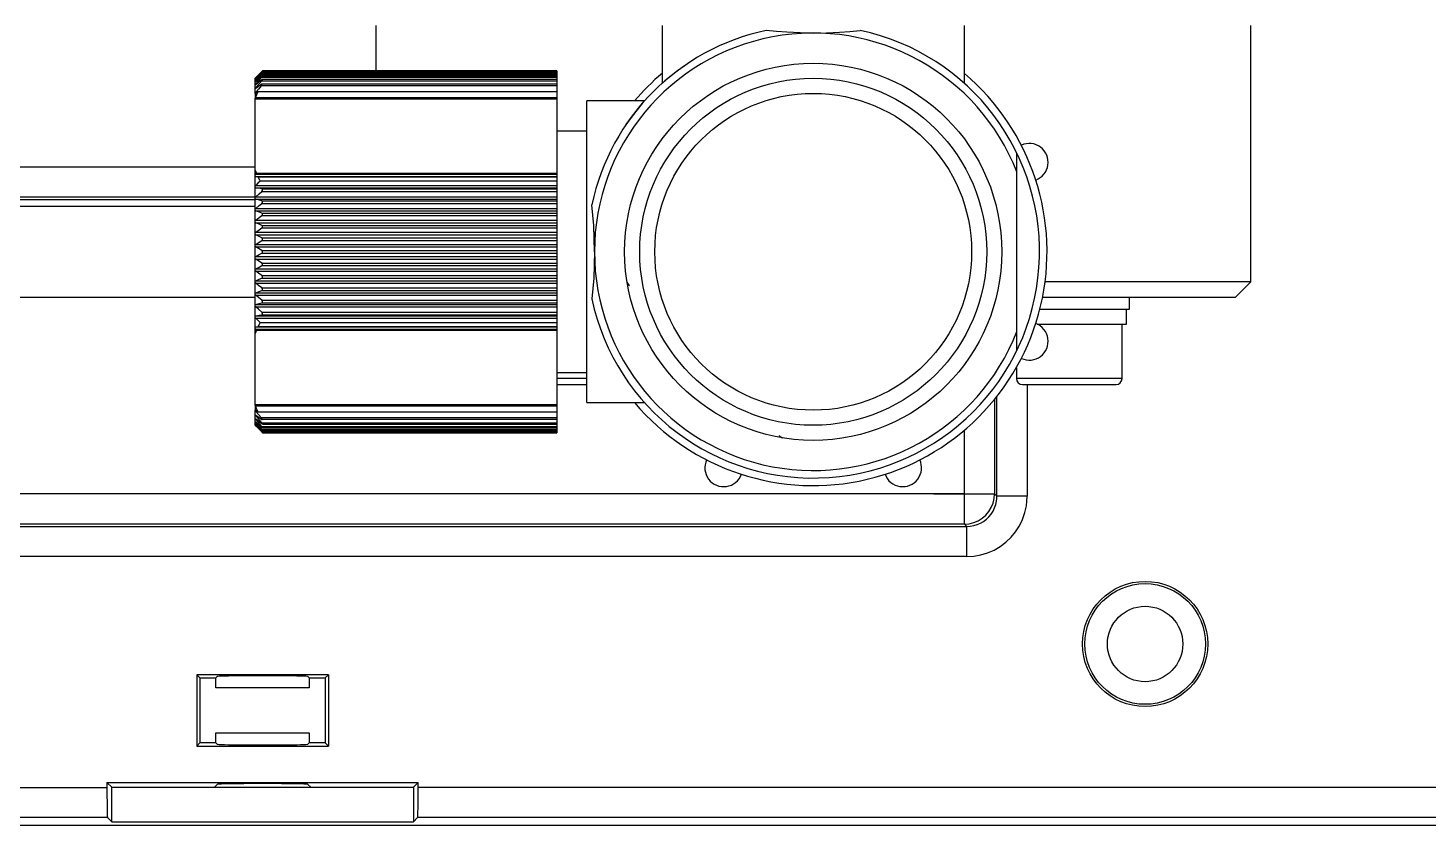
# Model space of a CAD drawing. Units: millimetres at full size. Extents: x -2744 to 2564, y -1956 to 1957.
# Drawn here: x 672.4 to 765.2, y -219.8 to -166.9 of the extents above; entities that cross this region are included whole.
import ezdxf

# ---------------------------------------------------------------- set-up
doc = ezdxf.new("R2010")
doc.units = ezdxf.units.MM
doc.header["$LTSCALE"] = 7
doc.layers.add('0-1_LY_1', color=7, linetype='Continuous')

msp = doc.modelspace()

# ---------------------------------------------------------------- linework, layer by layer
at = {"layer": '0-1_LY_1'}
for p, q in [((695.407, -166.779), (695.407, -169.786)), ((734.407, -166.779), (734.407, -170.599)), ((753.407, -183.779), (753.407, -166.779)), ((707.407, -169.786), (687.907, -169.786)), ((707.407, -169.786), (707.407, -193.772)), ((687.407, -171.273), (687.407, -170.279)), ((687.407, -170.725), (687.418, -170.702)), ((687.418, -170.702), (687.431, -170.685)), ((687.431, -170.685), (687.455, -170.655)), ((687.455, -170.232), (687.434, -170.253)), ((687.436, -170.488), (687.455, -170.466)), ((687.455, -170.254), (687.468, -170.254)), ((687.455, -170.332), (687.482, -170.332)), ((687.455, -170.466), (687.497, -170.466)), ((687.455, -170.655), (687.515, -170.655)), ((707.407, -169.84), (687.857, -169.84)), ((687.857, -169.904), (707.407, -169.904)), ((687.857, -170.026), (707.407, -170.026)), ((687.857, -170.206), (707.407, -170.206)), ((687.888, -170.367), (687.857, -170.388)), ((687.857, -170.441), (707.407, -170.441)), ((687.885, -170.65), (707.407, -170.65)), ((687.903, -170.362), (687.888, -170.367)), ((707.407, -170.362), (687.903, -170.362)), ((707.407, -170.133), (687.905, -170.133)), ((707.407, -169.96), (687.906, -169.96)), ((707.407, -169.844), (687.907, -169.844)), ((687.407, -170.973), (687.412, -170.958)), ((687.414, -170.979), (687.407, -170.973)), ((687.416, -171.282), (687.407, -171.273)), ((687.407, -171.629), (707.407, -171.629)), ((687.407, -191.93), (687.407, -171.629)), ((707.407, -171.577), (687.429, -171.577)), ((687.455, -170.899), (687.536, -170.899)), ((687.62, -171.156), (707.407, -171.156)), ((707.407, -170.787), (687.81, -170.787)), ((713.227, -171.779), (709.407, -171.779)), ((709.407, -191.779), (709.407, -171.779)), ((709.407, -173.779), (707.407, -173.779)), ((667.1, -176.152), (687.407, -176.152)), ((687.455, -176.64), (707.407, -176.64)), ((687.455, -176.794), (707.407, -176.794)), ((707.407, -176.594), (687.503, -176.594)), ((687.603, -176.81), (707.407, -176.81)), ((737.907, -187.071), (737.907, -176.488)), ((687.455, -177.532), (707.407, -177.532)), ((687.455, -178.13), (707.407, -178.13)), ((687.857, -177.61), (707.407, -177.61)), ((687.857, -177.774), (707.407, -177.774)), ((687.407, -178.779), (667.92, -178.779)), ((668.941, -178.31), (687.407, -178.31)), ((687.455, -178.292), (707.407, -178.292)), ((687.455, -178.903), (707.407, -178.903)), ((687.455, -179.068), (707.407, -179.068)), ((687.857, -178.402), (707.407, -178.402)), ((687.857, -178.569), (707.407, -178.569)), ((687.455, -179.69), (707.407, -179.69)), ((687.455, -179.858), (707.407, -179.858)), ((687.857, -179.21), (707.407, -179.21)), ((687.857, -179.38), (707.407, -179.38)), ((687.455, -180.487), (707.407, -180.487)), ((687.455, -180.657), (707.407, -180.657)), ((687.857, -180.03), (707.407, -180.03)), ((687.857, -180.202), (707.407, -180.202)), ((687.857, -180.859), (707.407, -180.859)), ((687.455, -181.291), (707.407, -181.291)), ((687.455, -181.461), (707.407, -181.461)), ((687.857, -181.032), (707.407, -181.032)), ((687.857, -181.692), (707.407, -181.692)), ((687.857, -181.866), (707.407, -181.866)), ((687.455, -182.097), (707.407, -182.097)), ((687.455, -182.267), (707.407, -182.267)), ((687.857, -182.526), (707.407, -182.526)), ((687.857, -182.699), (707.407, -182.699)), ((687.455, -182.901), (707.407, -182.901)), ((687.455, -183.071), (707.407, -183.071)), ((687.455, -183.7), (707.407, -183.7)), ((687.857, -183.356), (707.407, -183.356)), ((687.857, -183.528), (707.407, -183.528)), ((687.455, -183.868), (707.407, -183.868)), ((687.455, -184.49), (707.407, -184.49)), ((687.455, -184.655), (707.407, -184.655)), ((687.857, -184.179), (707.407, -184.179)), ((687.857, -184.349), (707.407, -184.349)), ((753.407, -183.779), (739.778, -183.779)), ((752.407, -184.779), (753.407, -183.779)), ((667.92, -184.779), (687.407, -184.779)), ((687.455, -185.267), (707.407, -185.267)), ((687.455, -185.428), (707.407, -185.428)), ((687.857, -184.989), (707.407, -184.989)), ((687.857, -185.156), (707.407, -185.156)), ((739.614, -184.779), (752.407, -184.779)), ((687.455, -186.026), (707.407, -186.026)), ((687.455, -186.184), (707.407, -186.184)), ((687.748, -186.458), (707.407, -186.458)), ((687.857, -185.784), (707.407, -185.784)), ((687.857, -185.948), (707.407, -185.948)), ((687.455, -186.765), (707.407, -186.765)), ((687.455, -186.918), (707.407, -186.918)), ((687.503, -186.964), (707.407, -186.964)), ((707.407, -186.748), (687.603, -186.748)), ((744.878, -190.179), (744.878, -186.579)), ((707.407, -189.779), (709.407, -189.779)), ((709.407, -190.179), (707.407, -190.179)), ((737.878, -189.447), (737.878, -190.179)), ((744.878, -190.179), (737.878, -190.179)), ((707.437, -190.579), (709.407, -190.579)), ((738.278, -190.579), (744.478, -190.579)), ((738.584, -190.579), (738.584, -197.988)), ((707.407, -191.93), (687.407, -191.93)), ((687.429, -191.981), (707.407, -191.981)), ((709.407, -191.779), (713.227, -191.779)), ((736.426, -191.567), (736.426, -197.829)), ((736.585, -197.988), (736.585, -191.369)), ((687.407, -192.285), (687.416, -192.276)), ((687.411, -192.298), (687.407, -192.285)), ((687.407, -193.279), (687.407, -192.285)), ((687.407, -192.586), (687.414, -192.58)), ((687.41, -192.596), (687.407, -192.586)), ((687.414, -192.58), (687.426, -192.583)), ((687.416, -192.276), (687.455, -192.294)), ((687.426, -192.583), (687.455, -192.601)), ((687.455, -192.363), (687.56, -192.363)), ((687.455, -192.659), (687.536, -192.659)), ((687.455, -192.903), (687.515, -192.903)), ((707.407, -192.402), (687.62, -192.402)), ((687.81, -192.771), (707.407, -192.771)), ((707.407, -192.908), (687.885, -192.908)), ((687.437, -193.308), (687.455, -193.327)), ((687.455, -193.226), (687.44, -193.21)), ((687.455, -193.092), (687.497, -193.092)), ((687.455, -193.226), (687.482, -193.226)), ((687.455, -193.304), (687.468, -193.304)), ((687.857, -193.117), (707.407, -193.117)), ((687.857, -193.171), (687.895, -193.195)), ((687.857, -193.353), (707.407, -193.353)), ((687.857, -193.395), (687.895, -193.422)), ((687.857, -193.532), (707.407, -193.532)), ((687.857, -193.562), (687.895, -193.593)), ((687.857, -193.654), (707.407, -193.654)), ((707.407, -193.718), (687.857, -193.718)), ((687.876, -193.738), (687.857, -193.718)), ((687.895, -193.195), (687.903, -193.197)), ((687.895, -193.422), (687.905, -193.426)), ((687.895, -193.593), (687.906, -193.598)), ((687.903, -193.197), (687.907, -193.192)), ((687.903, -193.197), (707.407, -193.197)), ((687.905, -193.426), (687.907, -193.423)), ((687.905, -193.426), (707.407, -193.426)), ((687.906, -193.598), (687.907, -193.597)), ((687.906, -193.598), (707.407, -193.598)), ((687.907, -193.714), (707.407, -193.714)), ((687.907, -193.772), (707.407, -193.772)), ((734.427, -199.829), (734.427, -193.606)), ((734.427, -197.829), (633.408, -197.829)), ((732.407, -197.829), (736.426, -197.829)), ((738.584, -197.988), (736.585, -197.988)), ((734.427, -199.829), (635.407, -199.829)), ((734.427, -199.829), (734.585, -199.987)), ((734.585, -201.987), (734.585, -199.987)), ((734.585, -201.987), (635.249, -201.987)), ((683.543, -209.814), (683.757, -210.029)), ((683.757, -210.029), (684.815, -210.029)), ((683.757, -210.029), (683.757, -214.329)), ((684.815, -210.029), (684.907, -209.937)), ((684.815, -210.679), (684.815, -210.029)), ((690.907, -209.937), (691, -210.029)), ((691, -210.029), (692.057, -210.029)), ((691, -210.029), (691, -210.679)), ((692.057, -210.029), (692.272, -209.814)), ((692.057, -210.029), (692.057, -214.329)), ((692.272, -209.814), (692.272, -214.544)), ((691, -210.679), (684.815, -210.679)), ((683.757, -214.329), (683.543, -214.544)), ((684.815, -214.329), (683.757, -214.329)), ((684.815, -213.679), (691, -213.679)), ((684.815, -214.329), (684.815, -213.679)), ((690.907, -214.422), (691, -214.329)), ((691, -213.679), (691, -214.329)), ((692.057, -214.329), (691, -214.329)), ((692.272, -214.544), (692.057, -214.329)), ((677.593, -216.965), (698.222, -216.965)), ((677.593, -216.965), (677.593, -217.29)), ((677.907, -217.279), (677.593, -216.965)), ((684.715, -217.279), (684.907, -217.087)), ((690.907, -217.087), (691.1, -217.279)), ((698.222, -216.965), (697.907, -217.279)), ((698.222, -217.29), (698.222, -216.965)), ((516.687, -217.29), (677.593, -217.29)), ((677.907, -219.57), (677.907, -217.279)), ((677.907, -217.279), (697.907, -217.279)), ((820.128, -217.29), (698.222, -217.29)), ((503.407, -219.779), (833.407, -219.779)), ((677.628, -219.29), (518.687, -219.29)), ((677.628, -219.29), (677.907, -219.57)), ((677.907, -219.57), (697.907, -219.57)), ((818.128, -219.29), (698.187, -219.29))]:
    msp.add_line(p, q, dxfattribs=at)
for points in [[(687.407, -178.152), (669.1, -178.152), (669.1, -140.652)], [(716.406, -169.093), (716.344, -169.133), (715.812, -169.488), (715.295, -169.865), (714.631, -170.402), (714.407, -170.599), (714.407, -166.779)], [(724.407, -167.279), (723.534, -167.262), (722.661, -167.23), (721.973, -167.173), (721.285, -167.108)], [(724.407, -167.279), (725.281, -167.262), (726.154, -167.23), (726.842, -167.173), (727.53, -167.108)], [(687.857, -169.84), (687.895, -169.8), (687.907, -169.786), (687.888, -169.804), (687.857, -169.834), (687.63, -170.058), (687.455, -170.232)], [(687.857, -169.904), (687.895, -169.862), (687.907, -169.845), (687.888, -169.858), (687.857, -169.886), (687.656, -170.076), (687.455, -170.266), (687.419, -170.299), (687.407, -170.307)], [(687.455, -170.466), (687.679, -170.221), (687.857, -170.026), (687.895, -169.982), (687.907, -169.961), (687.888, -169.97), (687.857, -169.996), (687.656, -170.176), (687.455, -170.356), (687.419, -170.386), (687.407, -170.391)], [(687.434, -170.253), (687.419, -170.267), (687.407, -170.279)], [(687.407, -170.307), (687.426, -170.285), (687.455, -170.254)], [(687.407, -170.391), (687.426, -170.365), (687.455, -170.332)], [(687.857, -170.388), (687.63, -170.565), (687.455, -170.702), (687.419, -170.726), (687.407, -170.725)], [(687.407, -170.53), (687.426, -170.501), (687.436, -170.488)], [(687.455, -170.502), (687.419, -170.529), (687.407, -170.53)], [(687.81, -170.787), (687.851, -170.711), (687.885, -170.65), (687.87, -170.658), (687.857, -170.667), (687.63, -170.83), (687.455, -170.957), (687.414, -170.979)], [(687.857, -169.84), (687.656, -170.047), (687.455, -170.254)], [(687.857, -169.904), (687.776, -169.99), (687.695, -170.076), (687.575, -170.204), (687.455, -170.332)], [(687.455, -170.655), (687.679, -170.405), (687.857, -170.206), (687.895, -170.159), (687.907, -170.136), (687.888, -170.14), (687.857, -170.164)], [(687.75, -170.254), (687.602, -170.378), (687.455, -170.502)], [(687.455, -170.899), (687.679, -170.644), (687.857, -170.441), (687.895, -170.393), (687.907, -170.366), (687.903, -170.362)], [(687.857, -170.164), (687.803, -170.209), (687.75, -170.254)], [(687.407, -171.273), (687.426, -171.233), (687.455, -171.195)], [(687.407, -171.273), (687.407, -171.465), (687.407, -171.629)], [(687.407, -171.629), (687.415, -171.601), (687.429, -171.577)], [(687.412, -170.958), (687.426, -170.936), (687.455, -170.899)], [(687.429, -171.577), (687.532, -171.342), (687.62, -171.156), (687.527, -171.217), (687.455, -171.265), (687.416, -171.282)], [(687.81, -170.787), (687.632, -170.991), (687.455, -171.195), (687.56, -171.195)], [(712.013, -173.333), (712.354, -172.852), (712.661, -172.449), (712.983, -172.058), (713.227, -171.779)], [(737.907, -176.488), (737.907, -175.792), (737.907, -175.241)], [(687.407, -176.373), (687.454, -176.483), (687.503, -176.594)], [(687.407, -176.738), (687.426, -176.678), (687.455, -176.64)], [(687.603, -176.81), (687.52, -176.801), (687.455, -176.794), (687.419, -176.775), (687.407, -176.738)], [(687.455, -176.64), (687.482, -176.614), (687.503, -176.594)], [(707.407, -177.1), (687.748, -177.1), (687.602, -177.237), (687.455, -177.374), (707.407, -177.374)], [(687.603, -176.81), (687.674, -176.955), (687.748, -177.1)], [(687.407, -177.471), (687.426, -177.411), (687.455, -177.374)], [(687.857, -177.61), (687.63, -177.566), (687.455, -177.532), (687.419, -177.51), (687.407, -177.471)], [(687.407, -178.225), (687.426, -178.165), (687.455, -178.13), (687.679, -177.932), (687.857, -177.774)], [(687.907, -177.675), (687.888, -177.626), (687.857, -177.61)], [(687.857, -177.774), (687.895, -177.724), (687.907, -177.675)], [(687.407, -178.997), (687.426, -178.937), (687.455, -178.903), (687.679, -178.717), (687.857, -178.569), (687.895, -178.521), (687.907, -178.471), (687.888, -178.42), (687.857, -178.402), (687.63, -178.34), (687.455, -178.292), (687.419, -178.266), (687.407, -178.225)], [(687.857, -179.21), (687.63, -179.13), (687.455, -179.068), (687.419, -179.04), (687.407, -178.997)], [(709.907, -181.779), (709.89, -180.906), (709.858, -180.033), (709.802, -179.345), (709.736, -178.657)], [(687.407, -179.782), (687.426, -179.722), (687.455, -179.69), (687.679, -179.517), (687.857, -179.38)], [(687.857, -180.03), (687.63, -179.933), (687.455, -179.858), (687.419, -179.826), (687.407, -179.782)], [(687.907, -179.284), (687.888, -179.23), (687.857, -179.21)], [(687.857, -179.38), (687.895, -179.334), (687.907, -179.284)], [(687.407, -180.577), (687.426, -180.518), (687.455, -180.487), (687.679, -180.329), (687.857, -180.202)], [(687.455, -180.657), (687.419, -180.622), (687.407, -180.577)], [(687.407, -181.378), (687.426, -181.32), (687.455, -181.291), (687.679, -181.147), (687.857, -181.032), (687.895, -180.991), (687.907, -180.942), (687.888, -180.885), (687.857, -180.859), (687.63, -180.745), (687.455, -180.657)], [(687.907, -180.109), (687.888, -180.053), (687.857, -180.03)], [(687.857, -180.202), (687.895, -180.158), (687.907, -180.109)], [(687.857, -181.692), (687.63, -181.562), (687.455, -181.461), (687.419, -181.424), (687.407, -181.378)], [(687.407, -182.18), (687.426, -182.124), (687.455, -182.097), (687.679, -181.968), (687.857, -181.866)], [(687.907, -181.779), (687.888, -181.72), (687.857, -181.692)], [(687.857, -181.866), (687.895, -181.827), (687.907, -181.779)], [(709.907, -181.779), (709.89, -182.653), (709.858, -183.525), (709.802, -184.214), (709.736, -184.902)], [(687.407, -182.981), (687.426, -182.926), (687.455, -182.901), (687.679, -182.789), (687.857, -182.699), (687.895, -182.663), (687.907, -182.616), (687.888, -182.556), (687.857, -182.526), (687.63, -182.38), (687.455, -182.267), (687.419, -182.228), (687.407, -182.18)], [(687.857, -183.356), (687.63, -183.195), (687.455, -183.071), (687.419, -183.029), (687.407, -182.981)], [(687.407, -183.776), (687.426, -183.723), (687.455, -183.7), (687.679, -183.605), (687.857, -183.528)], [(687.907, -183.449), (687.888, -183.388), (687.857, -183.356)], [(687.857, -183.528), (687.895, -183.495), (687.907, -183.449)], [(687.407, -184.561), (687.426, -184.51), (687.455, -184.49), (687.679, -184.411), (687.857, -184.349), (687.895, -184.319), (687.907, -184.274), (687.888, -184.212), (687.857, -184.179), (687.63, -184.004), (687.455, -183.868), (687.419, -183.824), (687.407, -183.776)], [(687.407, -185.333), (687.426, -185.284), (687.455, -185.267), (687.679, -185.205), (687.857, -185.156), (687.895, -185.13), (687.907, -185.087), (687.888, -185.025), (687.857, -184.989), (687.63, -184.801), (687.455, -184.655), (687.419, -184.609), (687.407, -184.561)], [(687.857, -185.784), (687.63, -185.584), (687.455, -185.428), (687.419, -185.381), (687.407, -185.333)], [(739.259, -186.579), (745.178, -186.579), (745.178, -185.579)], [(739.434, -185.579), (745.378, -185.579), (745.378, -184.779)], [(687.407, -186.087), (687.426, -186.041), (687.455, -186.026), (687.679, -185.982), (687.857, -185.948)], [(687.455, -186.184), (687.419, -186.135), (687.407, -186.087)], [(687.455, -186.184), (687.602, -186.321), (687.748, -186.458)], [(687.748, -186.458), (687.674, -186.603), (687.603, -186.748)], [(687.907, -185.883), (687.888, -185.821), (687.857, -185.784)], [(687.857, -185.948), (687.895, -185.924), (687.907, -185.883)], [(687.407, -186.82), (687.426, -186.777), (687.455, -186.765), (687.538, -186.755), (687.603, -186.748)], [(687.455, -186.918), (687.419, -186.868), (687.407, -186.82)], [(687.503, -186.964), (687.454, -187.075), (687.407, -187.186)], [(687.503, -186.964), (687.476, -186.938), (687.455, -186.918)], [(737.907, -188.317), (737.907, -187.616), (737.907, -187.071)], [(687.62, -192.402), (687.51, -192.166), (687.429, -191.981), (687.412, -191.951), (687.407, -191.93)], [(687.407, -191.93), (687.407, -192.136), (687.407, -192.285)], [(687.455, -192.903), (687.419, -192.858), (687.407, -192.834)], [(687.407, -192.834), (687.426, -192.835), (687.455, -192.856), (687.656, -193.013), (687.857, -193.171)], [(687.455, -192.659), (687.419, -192.613), (687.41, -192.596)], [(687.455, -192.363), (687.419, -192.315), (687.411, -192.298)], [(687.455, -192.294), (687.547, -192.354), (687.62, -192.402)], [(687.455, -192.363), (687.632, -192.567), (687.81, -192.771)], [(687.455, -192.601), (687.679, -192.763), (687.857, -192.891), (687.874, -192.902), (687.885, -192.908)], [(687.907, -193.192), (687.888, -193.155), (687.857, -193.117), (687.63, -192.859), (687.455, -192.659)], [(687.907, -193.423), (687.888, -193.39), (687.857, -193.353), (687.63, -193.099), (687.455, -192.903)], [(687.885, -192.908), (687.842, -192.831), (687.81, -192.771)], [(687.455, -193.092), (687.419, -193.049), (687.407, -193.028)], [(687.407, -193.028), (687.426, -193.034), (687.455, -193.057), (687.679, -193.245), (687.857, -193.395)], [(687.44, -193.21), (687.419, -193.185), (687.407, -193.167)], [(687.407, -193.167), (687.426, -193.177), (687.455, -193.202), (687.679, -193.403), (687.857, -193.562)], [(687.407, -193.251), (687.426, -193.265), (687.455, -193.293), (687.679, -193.504), (687.857, -193.672), (687.895, -193.706), (687.907, -193.713), (687.888, -193.688), (687.857, -193.654), (687.63, -193.413), (687.455, -193.226)], [(687.455, -193.304), (687.419, -193.266), (687.407, -193.251)], [(687.407, -193.279), (687.426, -193.297), (687.437, -193.308)], [(687.907, -193.597), (687.888, -193.568), (687.857, -193.532), (687.63, -193.284), (687.455, -193.092)], [(687.857, -193.718), (687.63, -193.485), (687.455, -193.304)], [(687.455, -193.327), (687.679, -193.548), (687.857, -193.724), (687.895, -193.761), (687.907, -193.772)], [(687.907, -193.772), (687.888, -193.75), (687.876, -193.738)], [(734.427, -199.829), (734.739, -199.804), (735.045, -199.731), (735.334, -199.611), (735.602, -199.447), (735.84, -199.243), (736.044, -199.005), (736.208, -198.737), (736.328, -198.447), (736.402, -198.142), (736.426, -197.829), (736.585, -197.988)], [(734.585, -201.987), (735.055, -201.959), (735.519, -201.877), (735.97, -201.74), (736.401, -201.551), (736.808, -201.313), (737.183, -201.028), (737.523, -200.702), (737.821, -200.338), (738.075, -199.941), (738.28, -199.517), (738.435, -199.072), (738.535, -198.612), (738.572, -198.301), (738.584, -197.988)], [(734.585, -199.987), (734.82, -199.974), (735.052, -199.932), (735.278, -199.864), (735.493, -199.77), (735.697, -199.651), (735.884, -199.508), (736.054, -199.345), (736.203, -199.163), (736.33, -198.965), (736.433, -198.753), (736.51, -198.53), (736.56, -198.3), (736.579, -198.144), (736.585, -197.988)], [(635.249, -201.987), (635.249, -199.987), (734.585, -199.987)], [(692.272, -209.814), (683.543, -209.814), (683.543, -214.544), (692.272, -214.544)], [(690.907, -209.937), (690.877, -209.929), (690.786, -209.922), (690.636, -209.915), (690.431, -209.908), (690.175, -209.902), (689.872, -209.897), (689.529, -209.893), (689.154, -209.889), (688.753, -209.886), (688.334, -209.885), (687.907, -209.884), (687.481, -209.885), (687.062, -209.886), (686.661, -209.889), (686.286, -209.893), (685.943, -209.897), (685.64, -209.902), (685.384, -209.908), (685.179, -209.915), (685.029, -209.922), (684.938, -209.929), (684.907, -209.937)], [(684.815, -214.329), (684.907, -214.422), (684.938, -214.429), (685.029, -214.436), (685.179, -214.443), (685.384, -214.45), (685.64, -214.456), (685.943, -214.461), (686.286, -214.466), (686.661, -214.469), (687.062, -214.472), (687.481, -214.473), (687.907, -214.474), (688.334, -214.473), (688.753, -214.472), (689.154, -214.469), (689.529, -214.466), (689.872, -214.461), (690.175, -214.456), (690.431, -214.45), (690.636, -214.443), (690.786, -214.436), (690.877, -214.429), (690.907, -214.422)], [(690.907, -217.087), (690.877, -217.08), (690.786, -217.072), (690.636, -217.065), (690.431, -217.059), (690.175, -217.053), (689.872, -217.048), (689.529, -217.043), (689.154, -217.039), (688.753, -217.037), (688.334, -217.035), (687.907, -217.035), (687.481, -217.035), (687.062, -217.037), (686.661, -217.039), (686.286, -217.043), (685.943, -217.048), (685.64, -217.053), (685.384, -217.059), (685.179, -217.065), (685.029, -217.072), (684.938, -217.08), (684.907, -217.087)], [(677.593, -217.29), (677.594, -217.599), (677.595, -217.901), (677.597, -218.189), (677.6, -218.454), (677.603, -218.692), (677.607, -218.896), (677.612, -219.061), (677.617, -219.183), (677.622, -219.26), (677.628, -219.29)], [(697.907, -217.279), (697.907, -219.57), (698.187, -219.29)], [(698.187, -219.29), (698.193, -219.26), (698.198, -219.183), (698.203, -219.061), (698.208, -218.896), (698.212, -218.692), (698.215, -218.454), (698.218, -218.189), (698.22, -217.901), (698.221, -217.599), (698.222, -217.29)]]:
    msp.add_lwpolyline(points, dxfattribs=at)
for centre, radius in [((724.407, -181.779), 12.5), ((724.407, -181.779), 11.5), ((724.407, -181.779), 10.5), ((746.407, -207.779), 4.15), ((746.407, -207.779), 4), ((746.407, -207.779), 2.5)]:
    msp.add_circle(centre, radius, dxfattribs=at)
for centre, radius, start, end in [((724.407, -181.779), 15, 192.01493, 77.98507), ((724.407, -181.779), 15, 102.01493, 167.98507), ((724.407, -181.779), 14.5, 21.40335, 338.59665), ((724.407, -181.779), 15.5, 130.17777, 139.82223), ((724.407, -181.779), 15.5, 220.17777, 49.72922), ((738.728, -175.848), 1.25, 290.18906, 114.81094), ((712.555, -183.656), 0.5, 196.44434, 229.60121), ((738.728, -187.711), 1.25, 245.18906, 69.81094), ((738.278, -190.179), 0.4, 180, 270), ((744.478, -190.179), 0.4, 270, 0), ((722.53, -193.631), 0.5, 220.39879, 253.55566), ((718.476, -196.099), 1.25, 155.18906, 339.81094), ((730.339, -196.099), 1.25, 200.18906, 24.81094)]:
    msp.add_arc(centre, radius, start, end, dxfattribs=at)

doc.saveas('drawing.dxf')
